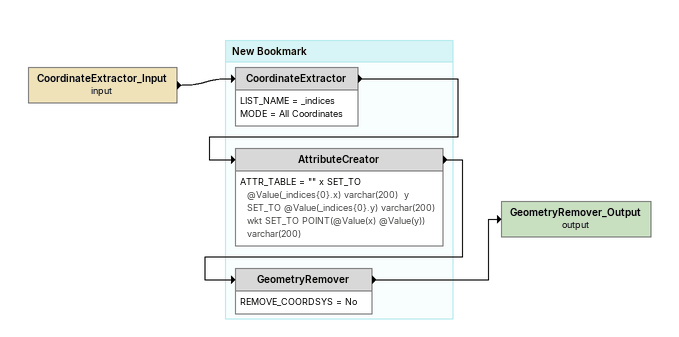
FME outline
CoordinateExtractor_Input (input)
    -> CoordinateExtractor
GeometryRemover_Output (output)

Bookmark: New Bookmark
CoordinateExtractor
    LIST_NAME = _indices
    MODE = All Coordinates
    -> AttributeCreator
AttributeCreator
    ATTR_TABLE = "" x SET_TO @Value(_indices{0}.x) varchar(200)  y SET_TO @Value(_indices{0}.y) varchar(200)  wkt SET_TO POINT(@Value(x) @Value(y)) varchar(200)
    -> GeometryRemover
GeometryRemover
    REMOVE_COORDSYS = No
    -> GeometryRemover_Output (output)
